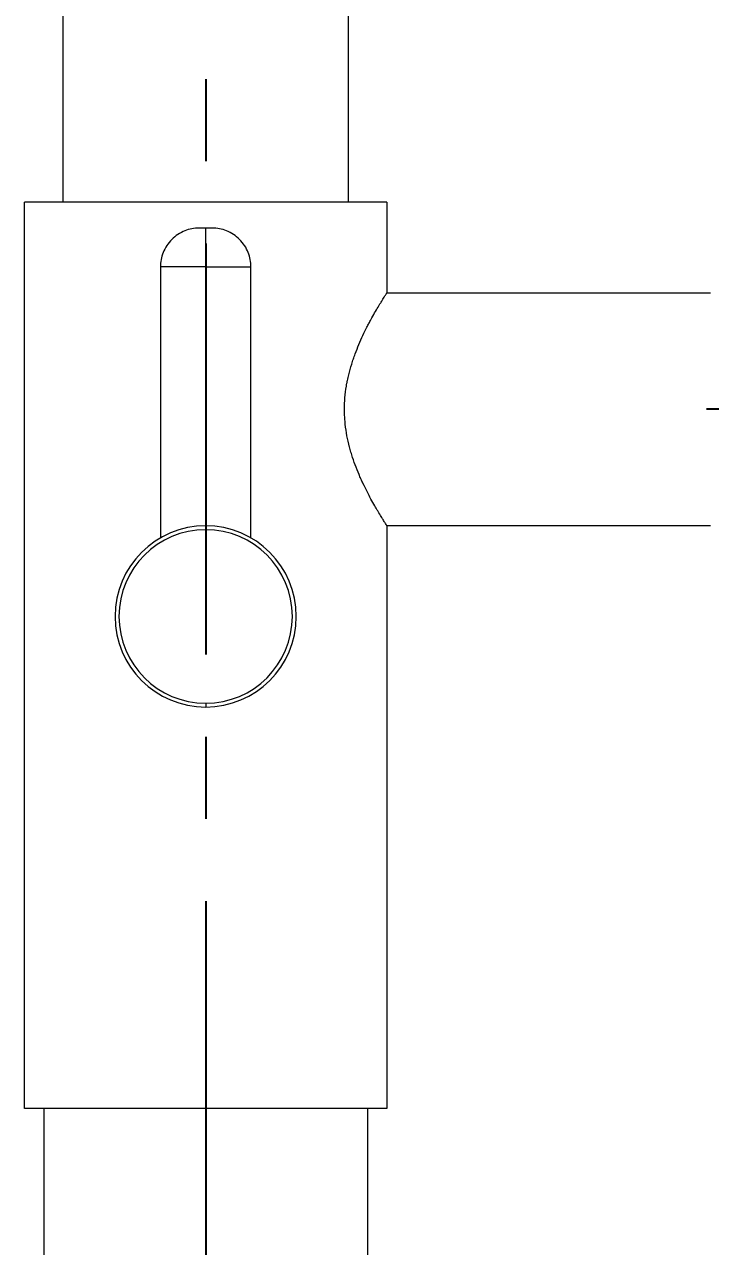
# Model space of a CAD drawing. Header units: millimetres. Extents: x 8883 to 11259, y -10160 to -6800.
# Drawn here: x 10780.6 to 10833.6, y -8404.1 to -8309.7 of the extents above; entities that cross this region are included whole.
import ezdxf

# ---------------------------------------------------------------- set-up
doc = ezdxf.new("R2010")
doc.units = ezdxf.units.MM
doc.linetypes.add('CENTERX2', pattern=[101.6, 63.5, -12.7, 12.7, -12.7])
doc.layers.add('CENTER', color=1, linetype='CENTERX2')
doc.layers.add('DIM', color=5, linetype='Continuous', lineweight=13)
doc.styles.add('ARIAL', font='arial.ttf')
doc.dimstyles.get("Standard").update_dxf_attribs({"dimtxt": 15, "dimasz": 15, "dimexe": 0.18, "dimexo": 0.0625, "dimgap": 4, "dimtad": 0, "dimdec": 1, "dimdsep": 46, "dimtxsty": 'ARIAL', "dimcen": 0, "dimclrd": 5, "dimclre": 5, "dimclrt": 5, "dimadec": 0, "dimazin": 0, "dimtfac": 1, "dimtdec": 1, "dimtofl": 0, "dimtmove": 0, "dimatfit": 3, "dimfxl": 1, "dimtolj": 1, "dimtzin": 0, "dimarcsym": 0})

# ---------------------------------------------------------------- blocks, each defined once
blk = doc.blocks.new('*D183')
at = {"layer": 'Defpoints', "color": 0, "transparency": 16777216}
for p in [(10877.682, -8339.445), (10973.015, -8339.445), (10816.271, -9076.145)]:
    blk.add_point(p, dxfattribs=at)
at = {"layer": 'DIM', "color": 5, "lineweight": -2, "transparency": 16777216}
for p, q in [((10877.744, -8339.445), (10973.195, -8339.445)), ((10973.015, -8357.445), (10973.015, -8658.532)), ((10973.015, -9058.145), (10973.015, -8757.059)), ((10816.334, -9076.145), (10973.195, -9076.145))]:
    blk.add_line(p, q, dxfattribs=at)
at = {"layer": 'DIM', "color": 5, "transparency": 16777216}
for points in [[(10970.015, -8357.445), (10976.015, -8357.445), (10973.015, -8339.445)], [(10970.015, -9058.145), (10976.015, -9058.145), (10973.015, -9076.145)]]:
    blk.add_solid(points, dxfattribs=at)
at = {"layer": 'DIM', "color": 5, "transparency": 16777216, "insert": (10973.015, -8707.795), "char_height": 18, "attachment_point": 5, "rotation": 90, "style": 'ARIAL'}
blk.add_mtext('\\A1;948.3%%P3', dxfattribs=at)

msp = doc.modelspace()

# ---------------------------------------------------------------- linework, layer by layer
at = {"linetype": 'Continuous', "lineweight": 18}
for p, q in [((10783.556, -8323.442), (10783.556, -7677.145)), ((10805.556, -7677.145), (10805.556, -8323.442)), ((10808.556, -8323.445), (10780.556, -8323.445)), ((10780.556, -8393.445), (10780.556, -8323.445)), ((10791.056, -8328.445), (10791.056, -8349.366)), ((10798.056, -8349.366), (10798.056, -8328.445)), ((10808.556, -8393.445), (10780.556, -8393.445)), ((10782.056, -8393.45), (10782.056, -8422.948)), ((10807.056, -8393.45), (10807.056, -8548.539))]:
    msp.add_line(p, q, dxfattribs=at)
at = {"linetype": 'Continuous', "lineweight": 13}
for p, q in [((10794.556, -8328.445), (10794.556, -8325.445)), ((10794.556, -8328.445), (10791.056, -8328.445)), ((10794.556, -8328.445), (10798.056, -8328.445)), ((10794.556, -8348.445), (10794.556, -8348.745)), ((10794.556, -8362.145), (10794.556, -8362.445))]:
    msp.add_line(p, q, dxfattribs=at)
at = {"linetype": 'Continuous', "lineweight": 18}
for start, end in [(90, 270), (270, 90)]:
    msp.add_arc((10794.556, -8355.445), 7, start, end, dxfattribs=at)
at = {"linetype": 'Continuous', "lineweight": 13}
for start, end in [(90, 270), (270, 90)]:
    msp.add_arc((10794.556, -8355.445), 6.7, start, end, dxfattribs=at)
at = {"linetype": 'Continuous', "lineweight": 18}
for points in [[(10808.556, -8323.445), (10808.556, -8330.445)], [(10808.556, -8330.445), (10833.556, -8330.445)], [(10833.556, -8348.445), (10808.556, -8348.445)], [(10808.556, -8348.445), (10808.556, -8393.445)]]:
    msp.add_open_spline(points, degree=1, dxfattribs=at)
for points, knots in [([(10794.056, -8325.445), (10793.665, -8325.449), (10793.101, -8325.556), (10792.399, -8325.919), (10791.92, -8326.309), (10791.53, -8326.788), (10791.167, -8327.491), (10791.06, -8328.054), (10791.056, -8328.445)], [0, 0, 0, 0, 0.239457, 0.368361, 0.5, 0.631639, 0.760543, 1, 1, 1, 1]), ([(10798.056, -8328.445), (10798.052, -8328.054), (10797.945, -8327.491), (10797.582, -8326.788), (10797.192, -8326.309), (10796.713, -8325.919), (10796.011, -8325.556), (10795.447, -8325.449), (10795.056, -8325.445)], [0, 0, 0, 0, 0.239457, 0.368361, 0.5, 0.631639, 0.760543, 1, 1, 1, 1]), ([(10808.556, -8348.445), (10808.556, -8348.445), (10808.546, -8348.43), (10808.507, -8348.369), (10808.478, -8348.323), (10808.401, -8348.203), (10808.354, -8348.128), (10808.242, -8347.949), (10808.178, -8347.846), (10808.038, -8347.616), (10807.961, -8347.489), (10807.836, -8347.279), (10807.794, -8347.207), (10807.727, -8347.093), (10807.705, -8347.054), (10807.659, -8346.975), (10807.636, -8346.935), (10807.52, -8346.731), (10807.423, -8346.557), (10807.224, -8346.192), (10807.123, -8345.999), (10806.917, -8345.595), (10806.813, -8345.384), (10806.682, -8345.107), (10806.656, -8345.051), (10806.604, -8344.938), (10806.527, -8344.766), (10806.45, -8344.591), (10806.299, -8344.236), (10806.201, -8343.991), (10806.014, -8343.488), (10805.925, -8343.228), (10805.799, -8342.826), (10805.759, -8342.69), (10805.702, -8342.483), (10805.673, -8342.379), (10805.646, -8342.273), (10805.628, -8342.202), (10805.62, -8342.166), (10805.542, -8341.846), (10805.482, -8341.557), (10805.384, -8340.971), (10805.346, -8340.674), (10805.307, -8340.222), (10805.297, -8340.07), (10805.287, -8339.841), (10805.284, -8339.764), (10805.281, -8339.611), (10805.28, -8339.534), (10805.279, -8339.153), (10805.292, -8338.851), (10805.342, -8338.251), (10805.379, -8337.953), (10805.44, -8337.584), (10805.453, -8337.51), (10805.473, -8337.4), (10805.48, -8337.363), (10805.494, -8337.29), (10805.53, -8337.107), (10805.57, -8336.928), (10805.673, -8336.503), (10805.75, -8336.227), (10805.875, -8335.822), (10805.918, -8335.689), (10805.985, -8335.492), (10806.008, -8335.427), (10806.054, -8335.297), (10806.078, -8335.232), (10806.196, -8334.912), (10806.295, -8334.665), (10806.497, -8334.19), (10806.6, -8333.96), (10806.807, -8333.519), (10806.911, -8333.306), (10807.041, -8333.051), (10807.067, -8333), (10807.119, -8332.901), (10807.196, -8332.754), (10807.271, -8332.613), (10807.42, -8332.338), (10807.516, -8332.166), (10807.701, -8331.843), (10807.789, -8331.692), (10807.914, -8331.481), (10807.954, -8331.414), (10808.012, -8331.317), (10808.031, -8331.285), (10808.069, -8331.224), (10808.087, -8331.194), (10808.176, -8331.048), (10808.24, -8330.945), (10808.351, -8330.768), (10808.399, -8330.692), (10808.457, -8330.601), (10808.474, -8330.574), (10808.496, -8330.539), (10808.503, -8330.528), (10808.515, -8330.509), (10808.521, -8330.5), (10808.546, -8330.461), (10808.556, -8330.446), (10808.556, -8330.445)], [0, 0, 0, 0, 0.031253, 0.031253, 0.062507, 0.062507, 0.09376, 0.09376, 0.125013, 0.125013, 0.156266, 0.156266, 0.171893, 0.171893, 0.179706, 0.179706, 0.18752, 0.18752, 0.218773, 0.218773, 0.250026, 0.250026, 0.281279, 0.281279, 0.289093, 0.289093, 0.296906, 0.312533, 0.312533, 0.343786, 0.343786, 0.375039, 0.375039, 0.390666, 0.390666, 0.398479, 0.402386, 0.402386, 0.406293, 0.406293, 0.437546, 0.437546, 0.468799, 0.468799, 0.484426, 0.484426, 0.492239, 0.492239, 0.500052, 0.500052, 0.531306, 0.531306, 0.562559, 0.562559, 0.570372, 0.570372, 0.574279, 0.574279, 0.578186, 0.593812, 0.593812, 0.625065, 0.625065, 0.640692, 0.640692, 0.648505, 0.648505, 0.656319, 0.656319, 0.687572, 0.687572, 0.718825, 0.718825, 0.750079, 0.750079, 0.757892, 0.757892, 0.765705, 0.781332, 0.781332, 0.812585, 0.812585, 0.843838, 0.843838, 0.859465, 0.859465, 0.867278, 0.867278, 0.875092, 0.875092, 0.906345, 0.906345, 0.937598, 0.937598, 0.953225, 0.953225, 0.961038, 0.961038, 0.968851, 0.968851, 1, 1, 1, 1])]:
    msp.add_open_spline(points, degree=3, knots=knots, dxfattribs=at)
for points, weights in [([(10794.556, -8325.445), (10794.262, -8325.445), (10794.056, -8325.445), (10794.056, -8325.445)], [1, 0.897390030501, 1.00382744877, 1.39089517531]), ([(10795.056, -8325.445), (10795.056, -8325.445), (10794.85, -8325.445), (10794.556, -8325.445)], [1.39096481319, 1.00384021517, 0.897383877202, 1])]:
    msp.add_rational_spline(points, weights, degree=3, dxfattribs=at)
at = {"linetype": 'Continuous', "lineweight": 13}
msp.add_open_spline([(10794.556, -8348.445), (10794.556, -8328.445)], degree=1, dxfattribs=at)
at = {"layer": 'CENTER', "ltscale": 0.5}
for p, q in [((10794.556, -7666.238), (10794.556, -9086.383)), ((10877.682, -8339.445), (10827.445, -8339.445))]:
    msp.add_line(p, q, dxfattribs=at)

# ---------------------------------------------------------------- dimensions: what is measured, and where the dimension line sits
at = {"layer": 'DIM', "color": 3}
dim = msp.add_linear_dim(base=(10973.015, -8339.445), p1=(10816.271, -9076.145), p2=(10877.682, -8339.445), angle=90, text='948.3%%P3', dimstyle='Standard', override={"dimtxt": 18, "dimasz": 18, "dimgap": 5}, dxfattribs=at)
dim.commit()
dim.dimension.update_dxf_attribs({"geometry": '*D183', "text_midpoint": (10973.015, -8707.795)})

doc.saveas('drawing.dxf')
